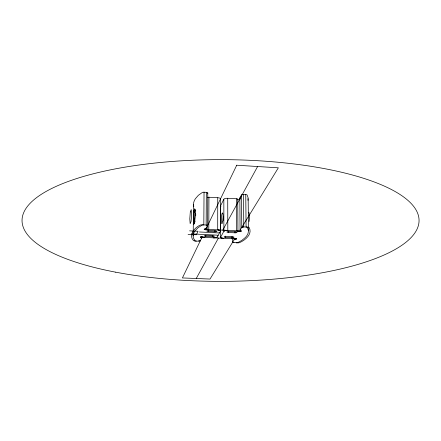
<?xml version="1.0" encoding="UTF-8"?>
<svg xmlns="http://www.w3.org/2000/svg" width="441" height="441" viewBox="0 0 441 441"><rect width="100%" height="100%" fill="white"/><g stroke="black" fill="none" stroke-linecap="round" stroke-linejoin="round"><path stroke-width="0.66" d="M217.297 237.026L215.963 237.66L213.499 237.831L215.963 237.66L217.237 237.109L220.555 230.979L219.921 230.301L217.7 229.882L217.733 197.722L208.94 197.232A1.687 0.573 0.3 0 0 207.513 197.381M217.733 197.722A3.363 1.141 0.1 0 1 220.522 199.034L220.522 231.067L219.921 230.301L217.7 229.882M214.949 231.834A1.703 0.513 0.1 0 0 216.889 231.409A1.703 0.513 0.1 0 0 215.478 230.819L208.736 230.483A1.703 0.513 0.3 0 0 206.796 230.908A1.703 0.513 0.3 0 0 208.229 231.503L214.949 231.834L214.949 230.483M212.364 236.784A1.67 0.496 0.2 0 0 214.265 236.376A1.67 0.496 0.2 0 0 212.871 235.808L206.256 235.488A1.67 0.496 0.3 0 0 204.359 235.896A1.67 0.496 0.3 0 0 205.771 236.47L212.364 236.784L212.369 235.461M205.771 236.47L205.782 235.141M206.338 192.337L206.145 225.02L207.612 225.638L207.783 193.02A1.714 0.595 0.4 0 0 206.338 192.337L204.04 192.204A1.714 0.595 0.4 0 0 202.325 192.474L198.356 195.302L195.418 198.687A83.106 27.59 -1.4 0 0 193.577 203.345L193.152 236.508L193.61 238.46L194.988 240.554A1.643 0.48 0.5 0 0 196.35 240.913M208.94 197.232L208.786 229.436L205.925 229.811L204.216 229.436L204.398 229.006L206.239 228.46L206.289 227.032M206.283 228.399L204.166 229.375L205.445 229.794L207.193 229.623L207.215 225.549M208.229 231.503L208.24 230.152M201.598 236.8L200.352 237.208L202.27 236.795L204.85 237.418L201.598 236.8L201.603 238.118L200.98 237.66L200.991 236.337M204.04 192.204L203.814 224.904A1.742 0.535 0.4 0 0 202.083 225.147L198.064 227.699L195.087 230.753A84.192 24.889 -1.2 0 0 193.224 234.954L193.136 235.996M194.575 223.008L194.724 212.286L195.143 210.892M240.097 230.086L241.216 231.067L240.069 230.185L239.843 197.943L241.492 194.928A1.703 0.584 -0.6 0 1 243.487 194.442L245.753 194.569A1.703 0.584 -0.6 0 1 247.092 195.01L248.057 197.54L247.996 200.401M248.156 198.659L248.52 230.731L248.046 233.366A86.056 25.991 1.3 0 1 245.356 237.484L241.96 240.317L237.809 242.589A1.626 0.469 -0.3 0 1 236.161 242.804M194.883 209.321A2.045 0.347 -86.2 0 0 194.558 209.073L193.621 212.121L193.533 224.712L194.409 222.76A1.014 0.948 28.6 0 1 195.054 221.906M194.475 219.524L194.475 219.502A0.998 0.75 -0.9 0 0 193.356 220.246M195.55 210.225A1.009 0.755 -7.4 0 1 194.861 209.414L195.446 213.394A1.996 0.413 -85.4 0 1 195.424 215.318L194.724 221.211L195.165 221.101M207.612 225.638L206.763 225.092L202.088 224.816A1.742 0.535 0.4 0 0 200.357 225.059C194.867 227.363 188.268 234.783 193.362 240.477A1.643 0.48 0.5 0 0 194.729 240.836C193.456 242.059 205.043 240.086 198.544 241.018M232.666 238.261L232.732 242.379L237.76 242.875A1.626 0.469 -0.4 0 0 239.408 242.666C244.942 240.362 252.836 234.232 249.143 227.517A1.725 0.529 -0.6 0 0 247.787 227.126L243.316 226.917L241.773 227.358L241.492 194.928M201.603 238.118L200.385 237.153L200.98 237.66M207.452 193.786L207.783 193.02M232.683 242.159L234 242.699M220.318 199.459L220.522 199.034M227.716 198.279L227.81 230.384L225.263 230.566L223.879 231.233L220.533 237.363L221.156 237.914L223.311 238.305L221.371 237.991L220.533 237.363L220.577 205.815L223.835 199.222A3.357 1.136 -0.2 0 1 227.716 198.279L236.442 198.764A1.681 0.568 -0.4 0 1 237.727 199.128A1.681 0.573 -0.5 0 0 240.097 199.42M196.251 278.497L218.411 238.068M222.76 230.13L257.621 166.522M234.204 239.678C240.51 237.269 232.661 241.233 234.199 238.327M241.773 227.358L243.796 226.922L243.487 194.442M207.193 229.623L208.786 229.436M195.837 215.18L195.424 215.324M194.487 218.576L193.379 218.356M227.81 230.384L225.263 230.566L223.879 231.233L223.835 199.222M194.707 212.727L193.632 212.534M191.692 233.895L216.63 235.114A1.67 0.496 0.1 0 1 218.019 235.681M188.087 234.353L196.416 234.761L198.009 231.255L189.569 230.841M225.494 237.423L232.038 237.738A1.659 0.491 -0.3 0 0 233.962 237.335A1.659 0.491 -0.3 0 0 232.616 236.767L226.051 236.453A1.665 0.491 -0.1 0 0 224.133 236.856A1.665 0.491 -0.1 0 0 225.494 237.423L225.494 236.1M228.328 232.495L234.992 232.82A1.692 0.507 -0.3 0 0 236.96 232.401A1.692 0.507 -0.3 0 0 235.599 231.817L228.907 231.486A1.698 0.513 -0.2 0 0 226.944 231.905A1.698 0.513 -0.2 0 0 228.328 232.495L228.322 231.15M199.404 231.972L217.826 232.876A1.692 0.507 0.1 0 0 219.767 232.457M236.657 230.825L239.215 231.475L241.216 231.067L239.215 231.475L236.657 230.825L236.442 198.764M193.781 206.708L193.489 204.497M248.52 230.731L247.445 227.435A1.725 0.529 -0.6 0 0 246.089 227.038L245.753 194.569M237.727 199.128L237.953 231.15M234.981 231.475L234.992 232.82M232.032 236.415L232.038 237.738M220.969 206.531A3.28 1.086 -0.1 0 1 220.577 205.815M240.251 198.433A1.687 0.573 -0.5 0 1 239.843 197.943M223.24 220.28A3.76 0.59 -87 0 1 223.378 216.944M248.889 212.33A9.36 2.745 -84.8 0 1 249.077 221.514M194.746 211.972A1.003 0.943 16.6 0 1 193.759 210.985M195.848 214.139A1.014 0.755 -9 0 1 195.446 213.394M194.768 221.299A2.051 0.347 -85.9 0 1 194.409 222.793M193.61 224.634A1.009 0.954 17.1 0 1 194.255 223.769M193.472 224.221A1.003 0.744 -2.5 0 1 194.305 223.521M195.176 209.955A1.009 0.937 27.6 0 1 194.558 209.028M190.314 211.928L189.79 218.901L190.17 223.67L191.085 221.454L191.62 214.381L191.229 209.624L190.314 211.928M202.006 237.28L182.409 277.94L210.015 279.054L234.711 238.857L202.006 237.28M236.723 165.221L205.853 229.292L239.557 230.968L278.354 167.812L236.723 165.221M233.51 238.526L231.894 238.719L234.882 238.372L236.359 238.802L235.34 238.405L233.51 238.526M222.777 221.156A5.43 0.843 -87 0 0 222.507 212.876A5.43 0.843 -87 0 0 221.332 220.858A5.43 0.843 -87 0 0 222.777 221.156M115.763 272.191A198.505 60.864 0 0 0 418.95 222.473A198.505 60.864 0 0 0 126.942 166.825A198.505 60.864 0 0 0 115.763 272.191"/></g></svg>
